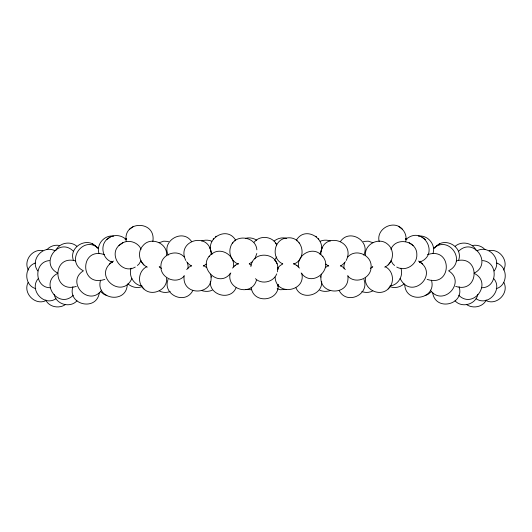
<?xml version="1.0" encoding="UTF-8"?>
<svg xmlns="http://www.w3.org/2000/svg" width="532" height="532" viewBox="0 0 532 532"><rect width="100%" height="100%" fill="white"/><g stroke="black" fill="none" stroke-linecap="round" stroke-linejoin="round"><path stroke-width="0.8" d="M210.333 281.501C209.182 295.346 230.675 301.079 236.015 287.839M211.164 254.542C210.738 230.755 175.52 239.832 185.788 260.481M166.563 255.42C167.906 243.264 150.662 236.022 142.988 245.638C136.837 251.962 139.198 263.679 147.324 267.117M166.589 278.09C168.006 290.558 149.964 297.774 142.643 287.433M277.817 268.62L277.83 269.651L277.83 267.31L277.378 271.852M278.156 284.467C279.832 301.405 253.132 304.617 251.184 287.28M277.79 268.5L277.83 267.463M250.865 266.618C252.72 250.08 278.143 252.155 277.864 268.381M233.349 266.878C235.643 255.373 220.188 246.077 211.384 254.389M184.165 275.396C181.213 297.415 215.899 295.373 210.566 274.126M187.942 268.514L188.089 266.08L187.477 262.861M152.837 241.462C156.441 220.095 122.566 220.009 126.21 241.408M256.823 253.451L254.841 258.898M230.223 273.355C226.087 289.475 251.782 297.029 256.457 280.171M346.212 260.481C356.48 239.832 321.262 230.755 320.836 254.542M100.568 280.145C94.962 299.177 126.031 304.543 127.274 284.873M477.849 294.356C475.98 304.37 461.876 308.454 455.026 300.793M405.79 241.408C406.953 236.414 404.899 230.682 400.569 227.869M432.988 253.598C436.134 244.647 427.588 234.619 418.285 236.128M72.917 286.735C67.039 304.809 96.545 311.699 99.318 292.813M28.136 282.425C22.464 293.358 35.83 306.439 46.543 300.267M322.252 247.646L321.128 250.991M321.434 274.126C316.101 295.373 350.788 297.415 347.835 275.396M344.523 262.861L343.911 266.08L344.058 268.514M131.111 268.141C128.279 275.749 133.858 285.199 142.024 285.963M458.491 260.62C464.03 246.323 442.996 235.324 434.511 248.364M168.079 279.4C161.994 294.422 185.196 305.461 192.81 290.545M131.883 278.462C122.466 299.789 93.206 276.859 111.294 262.622M141.073 260.627L139.065 263.958L137.409 265.495M211.111 277.219L211.417 276.52M363.715 255.094C370.897 240.983 349.152 227.995 340.314 241.721M384.676 267.117C393.547 263.393 395.203 250.253 387.722 244.281C379.289 236.6 364.26 244.095 365.437 255.42M365.411 278.09C364.207 289.694 379.742 297.142 388.121 288.989C394.963 283.031 393.52 270.722 385.294 266.758M420.18 262.456L420.772 261.245M390.9 249.262C395.994 236.441 417.075 240.743 416.842 254.502C417.401 264.584 405.597 272.105 396.726 267.044M494.181 270.941C502.521 260.108 488.955 244.374 477.051 250.772M486.295 300.015C482.757 307.217 472.675 308.986 466.358 304.41M276.74 256.949L274.306 260.407M276.733 273.867C273.621 282.153 261.744 284.886 255.413 278.675M503.598 270.083C508.905 260.773 499.581 248.417 489.161 250.625M319.779 253.917C328.357 239.759 305.441 224.863 296.404 240.132M235.596 240.132C226.559 224.863 203.643 239.759 212.221 253.917M212.049 253.744C195.557 265.308 218.26 289.953 230.835 272.936M256.856 249.814C255.978 236.248 234.678 233.355 230.615 246.788C228.201 253.451 231.613 261.558 238.309 264.138M55.754 250.559C59.285 242.712 70.397 240.644 76.794 246.243M38.444 278.376C28.535 289.315 43.637 306.951 55.86 298.785M108.362 238.309C99.225 244.055 102.157 259.709 112.565 262.19M120.731 244.168C106.959 253.046 121.303 275.45 135.274 267.044M388.121 264.943L390.834 261.511M388.121 288.989L389.358 287.433M389.87 286.775L390.834 285.558M101.698 290.133C89.03 307.569 65.157 282.12 83.497 270.741M277.485 268.474L279.732 265.887L282.578 264.005M458.444 251.41C473.281 236.195 493.091 263.673 474.118 273.175M186.705 269.578L188.833 267.297L191.301 265.814M345.514 261.697L342.448 264.77L340.32 266.007M232.517 268.075L235.516 265.142L238.536 263.48M213.139 239.121L213.665 238.615M215.48 236.84L216.145 236.195M209.043 256.67L209.561 256.165M232.517 243.25L233.036 242.745M234.851 240.969L235.516 240.324M234.851 265.794L235.516 265.142M73.336 295.187C58.673 309.797 39.075 282.931 57.596 273.455M76.974 300.793C70.124 308.454 56.02 304.37 54.151 294.356M46.969 249.621C50.061 246.103 55.069 244.547 59.631 245.505M254.15 242.226C259.929 234.785 272.983 236.228 276.72 244.946L275.722 243.058M431.272 291.769L427.808 294.489L425.161 295.499M347.822 256.936C355.842 247.965 372.121 255.254 371.103 267.051C371.15 278.276 355.974 284.553 348.094 276.421M370.345 268.367L372.48 266.858M405.843 239.573C422.747 224.185 440.649 254.908 419.435 262.19M404.147 283.802C400.51 287.081 395.116 288.517 390.448 286.828M433.66 248.238C448.496 234.898 466.983 260.8 449.254 270.442M438.335 244.84L439.645 243.875M435.947 246.575L437.058 245.757M108.548 238.176C113.655 234.04 121.602 234.984 126.157 239.573M129.589 229.206L131.431 227.869M131.623 227.736L133.592 226.306M125.113 239.699L126.343 238.802M120.917 244.035C127.268 238.821 137.934 241.747 141.1 249.262M111.487 262.489L112.797 261.531M106.513 239.646L110.523 236.747M125.512 239.407L126.53 238.668M118.882 245.511L122.885 242.605M109.452 263.958L113.456 261.059M325.684 267.39L328.37 265.508M183.906 276.421C175.553 285.105 159.547 277.358 160.917 265.554C161.223 254.382 176.611 248.53 184.178 256.936M206.35 264.085L203.284 266.146M274.12 241.062C277.518 238.316 282.266 237.112 286.509 238.343M249.202 263.872L252.082 261.97M455.206 246.243C461.603 240.644 472.715 242.712 476.246 250.559M146.706 266.758C138.48 270.722 137.037 283.031 143.879 288.989M371.735 267.45L372.799 266.791M372.799 290.838C369.56 292.726 365.238 292.966 361.787 291.489M293.691 264.138C308.261 258.692 302.455 235.264 286.662 238.004C273.501 239.121 270.841 258.865 282.798 263.872M35.351 263.027C23.741 266.811 23.933 285.378 35.744 288.657M65.642 304.41C59.325 308.986 49.243 307.217 45.705 300.015M159.121 242.712L163.716 241.176L168.564 241.448M427.475 254.662C452.745 246.11 452.479 288.058 427.163 279.367M170.213 291.489C166.762 292.966 162.44 292.726 159.201 290.838M456.31 260.906C480.556 254.223 479.664 294.003 455.678 286.389M320.211 241.202C323.403 239.879 327.067 239.826 330.325 240.936M212.221 290.193C208.797 291.802 204.853 291.662 201.322 290.465M496.256 288.657C508.067 285.378 508.26 266.811 496.649 263.027M141.552 286.828C136.884 288.517 131.49 287.081 127.853 283.802M104.837 279.367C79.521 288.058 79.255 246.11 104.525 254.662M76.322 286.389C52.336 294.003 51.444 254.223 75.69 260.906M472.369 245.505C476.931 244.547 481.939 246.103 485.031 249.621M201.675 240.936C204.933 239.826 208.597 239.879 211.789 241.202M330.678 290.465C327.147 291.662 323.203 291.802 319.779 290.193M49.469 260.6C33.33 261.697 34.228 288.125 50.527 287.739M245.491 238.343C249.249 237.292 253.584 238.01 256.743 240.311M286.076 289.435L280.464 289.747L277.185 288.69M363.436 241.448L368.284 241.176L372.879 242.712M389.976 285.963C398.142 285.199 403.722 275.749 400.889 268.141M251.536 289.747L245.924 289.435M481.473 287.739C497.772 288.125 498.67 261.697 482.531 260.6M42.839 250.625C32.419 248.417 23.095 260.773 28.402 270.083M113.715 236.128C104.412 234.619 95.866 244.647 99.012 253.598M402.411 229.206C393.673 219.317 375.871 228.68 379.163 241.462M54.949 250.772C43.045 244.374 29.479 260.108 37.819 270.941M97.489 248.364C89.004 235.324 67.97 246.323 73.509 260.62M106.839 295.499L104.192 294.489L100.728 291.769M485.457 300.267C496.17 306.439 509.536 293.358 503.864 282.425M476.14 298.785C488.363 306.951 503.465 289.315 493.556 278.376M474.404 273.455C492.925 282.931 473.327 309.797 458.664 295.187M320.616 254.389C311.812 246.077 296.357 255.373 298.652 266.878M293.465 263.48L297.149 265.794M340.699 265.814L343.167 267.297L345.295 269.578M191.68 266.007L189.552 264.77L186.486 261.697M159.52 266.858L161.655 268.367M159.201 266.791L160.265 267.45M328.716 266.146L325.651 264.085M57.882 273.175C38.909 263.673 58.72 236.195 73.556 251.41M249.422 264.005L251.131 265.135M448.503 270.741C466.843 282.12 442.97 307.569 430.302 290.133M203.63 265.508L206.316 267.39M405.47 238.668L406.488 239.407M418.544 261.059C440.277 274.02 411.409 301.132 400.117 278.462M421.477 236.747L423.452 238.176M423.638 238.309L425.487 239.646M398.408 226.306L400.377 227.736M405.657 238.802L406.887 239.699M411.269 244.168L413.118 245.511M409.115 242.605L411.083 244.035M419.203 261.531L420.513 262.489M420.706 262.622L422.548 263.958M92.355 243.875L93.665 244.84M94.942 245.757L96.053 246.575M98.34 248.238C83.504 234.898 65.017 260.8 82.746 270.442M394.591 265.495L392.935 263.958L390.927 260.627M315.855 236.195L316.52 236.84M318.336 238.615L318.861 239.121M322.439 256.165C334.169 269.272 311.998 288.344 301.165 272.936M296.484 240.324L297.149 240.969M298.964 242.745L299.483 243.25M319.951 253.744L322.957 256.67M296.484 265.142L299.483 268.075M141.166 261.511L143.879 264.943M141.166 285.558L142.13 286.775M191.686 241.721C182.848 227.995 161.103 240.983 168.285 255.094M339.19 290.545C346.804 305.461 370.006 294.422 363.921 279.4M277.072 263.812L275.383 260.607M111.228 261.245L111.82 262.456M295.985 287.839C301.325 301.079 322.818 295.346 321.667 281.501M320.583 276.52L320.889 277.219M210.872 250.991L209.748 247.646M459.083 286.735C464.961 304.809 435.455 311.699 432.682 292.813M431.432 280.145C437.038 299.177 405.969 304.543 404.726 284.873M301.777 273.355C306.233 291.529 275.975 296.577 275.091 277.086M278.116 285.504L278.156 286.655L278.143 285.624M278.189 284.773L278.189 285.385"/></g></svg>
